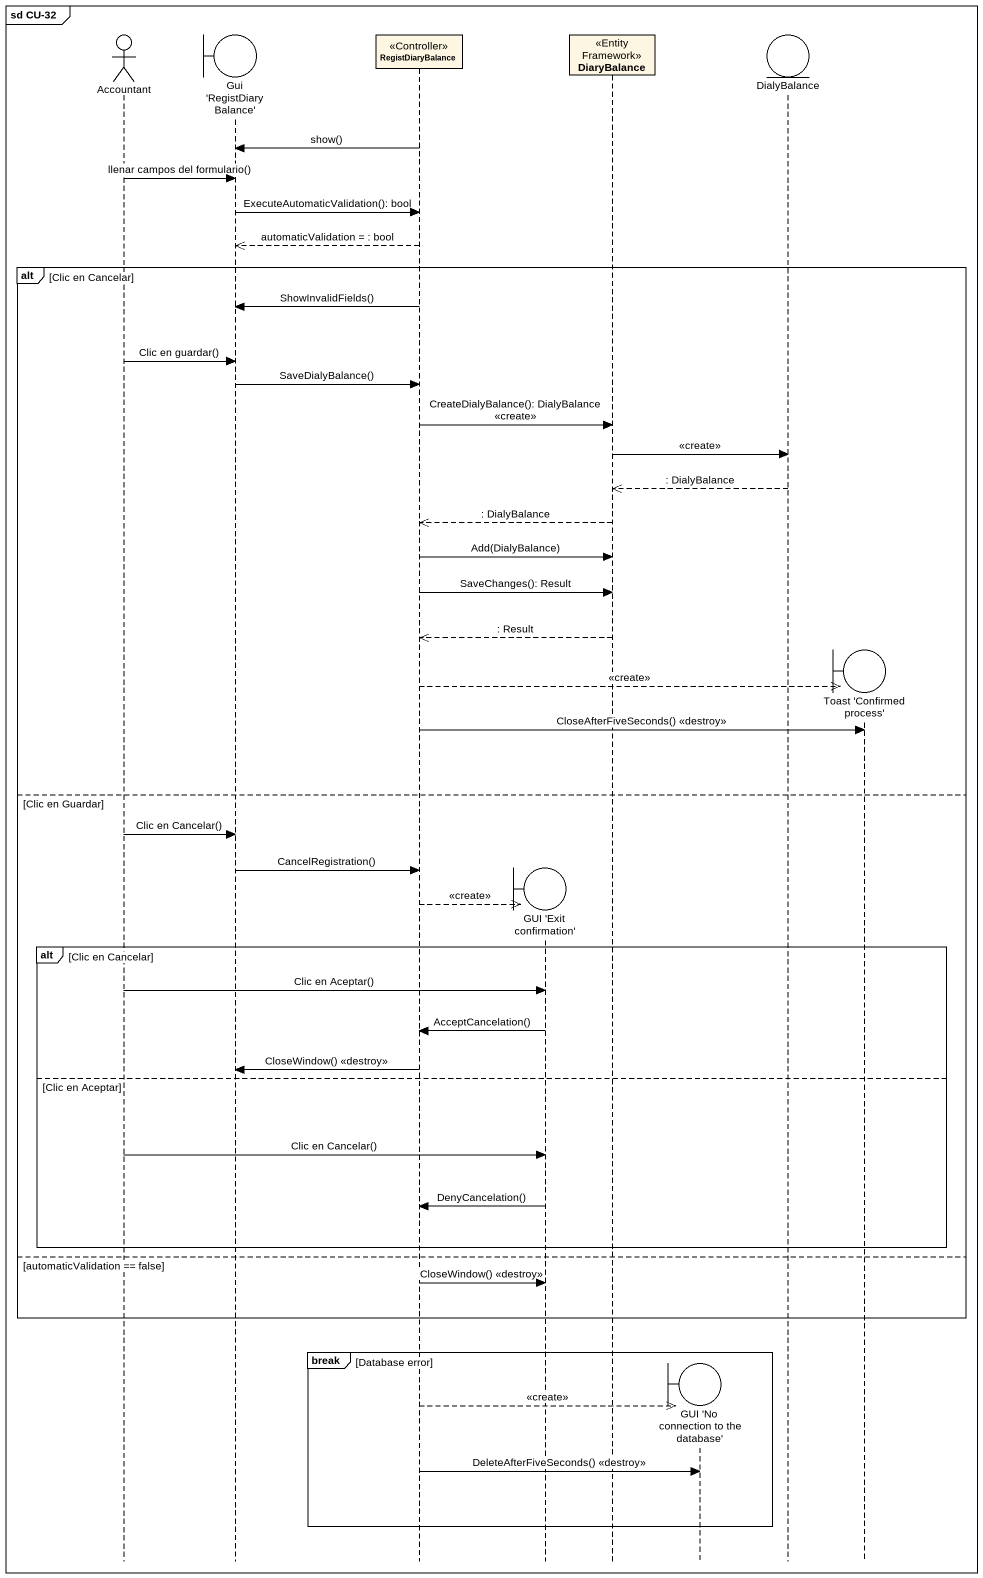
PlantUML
@startuml
mainframe sd CU-32
hide footbox
actor Accountant
boundary "Gui 'RegistDiaryBalance'" as Gui_RegistDiaryBalance
participant RegistDiaryBalance <<Controller>>
boundary "GUI 'Exit confirmation'" as GUI_Exit_confirmation
participant DiaryBalance <<Entity Framework>>
boundary "GUI 'No connection to the database'" as GUI_No_connection_to_the
entity DialyBalance
boundary "Toast 'Confirmed process'" as Toast_Confirmed_process

RegistDiaryBalance -> Gui_RegistDiaryBalance : show()
Accountant -> Gui_RegistDiaryBalance : llenar campos del formulario()
Gui_RegistDiaryBalance -> RegistDiaryBalance : ExecuteAutomaticValidation(): bool
RegistDiaryBalance -->> Gui_RegistDiaryBalance : automaticValidation = : bool
alt Clic en Cancelar
  RegistDiaryBalance -> Gui_RegistDiaryBalance : ShowInvalidFields()
  Accountant -> Gui_RegistDiaryBalance : Clic en guardar()
  Gui_RegistDiaryBalance -> RegistDiaryBalance : SaveDialyBalance()
  RegistDiaryBalance -> DiaryBalance : CreateDialyBalance(): DialyBalance <<create>>
  DiaryBalance -> DialyBalance : <<create>>
  DialyBalance -->> DiaryBalance : : DialyBalance
  DiaryBalance -->> RegistDiaryBalance : : DialyBalance
  RegistDiaryBalance -> DiaryBalance : Add(DialyBalance)
  RegistDiaryBalance -> DiaryBalance : SaveChanges(): Result
  DiaryBalance -->> RegistDiaryBalance : : Result
  RegistDiaryBalance -->> Toast_Confirmed_process ** : <<create>>
  RegistDiaryBalance -> Toast_Confirmed_process : CloseAfterFiveSeconds() <<destroy>>
else Clic en Guardar
  Accountant -> Gui_RegistDiaryBalance : Clic en Cancelar()
  Gui_RegistDiaryBalance -> RegistDiaryBalance : CancelRegistration()
  RegistDiaryBalance -->> GUI_Exit_confirmation ** : <<create>>
  alt Clic en Cancelar
    Accountant -> GUI_Exit_confirmation : Clic en Aceptar()
    GUI_Exit_confirmation -> RegistDiaryBalance : AcceptCancelation()
    RegistDiaryBalance -> Gui_RegistDiaryBalance : CloseWindow() <<destroy>>
  else Clic en Aceptar
    Accountant -> GUI_Exit_confirmation : Clic en Cancelar()
    GUI_Exit_confirmation -> RegistDiaryBalance : DenyCancelation()
  end
else automaticValidation == false
  RegistDiaryBalance -> GUI_Exit_confirmation : CloseWindow() <<destroy>>
end
break Database error
  RegistDiaryBalance -->> GUI_No_connection_to_the ** : <<create>>
  RegistDiaryBalance -> GUI_No_connection_to_the : DeleteAfterFiveSeconds() <<destroy>>
end
@enduml
